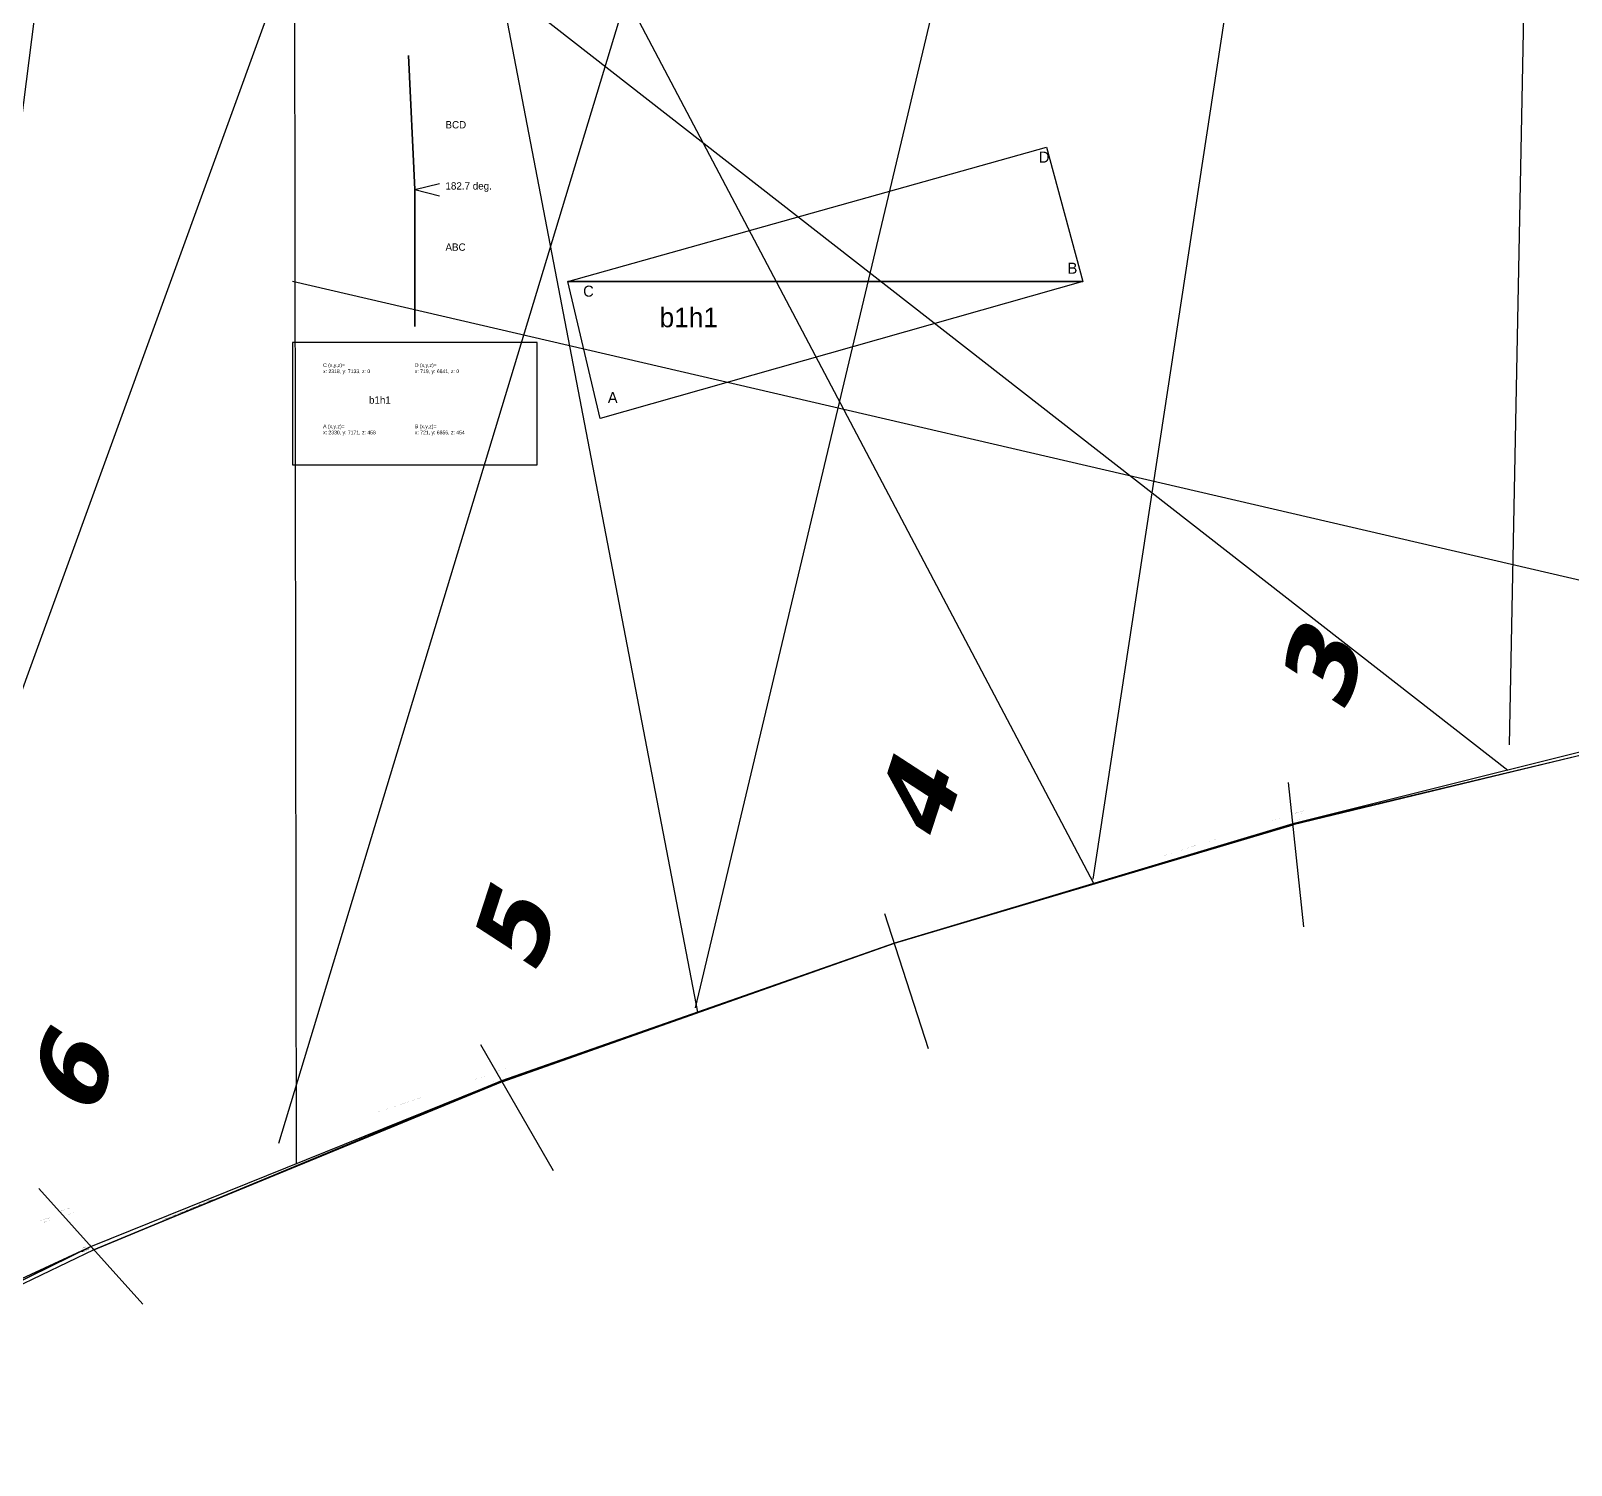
# Model space of a CAD drawing. Extents: x -14946 to 15402, y -21157 to 21439.
# Drawn here: x -4809 to 226, y 4408 to 9097 of the extents above; entities that cross this region are included whole.
import ezdxf

# ---------------------------------------------------------------- set-up
doc = ezdxf.new("R2010")
doc.units = 0
doc.header["$MEASUREMENT"] = 0
for name, color, linetype in [('00-segments', 1, 'CONTINUOUS'), ('08-connection.bottomRing', 7, 'CONTINUOUS'), ('08-connection.topRing', 7, 'CONTINUOUS'), ('08-text.Base', 7, 'CONTINUOUS'), ('08-text.bottomRing', 7, 'CONTINUOUS'), ('08-text.topRing', 7, 'CONTINUOUS'), ('41_RING_BOTTOM_PLINE', 1, 'CONTINUOUS'), ('50_RING_TOP_PLINES', 1, 'CONTINUOUS')]:
    doc.layers.add(name, color=color, linetype=linetype)

msp = doc.modelspace()

# ---------------------------------------------------------------- linework, layer by layer
at = {"layer": '00-segments', "linetype": 'Continuous'}
for p, q in [((-648.2868686019624, 6168.037538765787), (-697.9086347028415, 6640.157106311736)), ((-1874.646637772873, 5769.56909509451), (-2018.137554351164, 6211.188726781706)), ((-3101.006406943777, 5371.100651423234), (-3338.366473999484, 5782.220347251675)), ((-4443.42430077855, 4934.922637140815), (-4783.536945379381, 5312.655996686153))]:
    msp.add_line(p, q, dxfattribs=at)
at = {"layer": '08-connection.bottomRing', "linetype": 'Continuous'}
for p, q in [((-5352.276169364244, 4772.560274600546, 240.1040956542794), (-3953.91161568292, 15778.37001366914)), ((-3940.882421173341, 5392.527918766094, 225.0474756507571), (-3953.91161568292, 14278.37001366914)), ((-2628.666350768633, 5889.679812528272, 224.9938956204285), (-3953.91161568292, 12778.37001366914)), ((-1335.229479767082, 6309.926157196385, 225.0015129735319), (-3953.91161568292, 11278.37001366914)), ((18.60112078727252, 6679.019797791007, 227.084122693374), (-3953.91161568292, 9778.370013669142)), ((1524.547073401213, 7006.164185947349, 229.2352627986995), (-3953.91161568292, 8278.370013669142))]:
    msp.add_line(p, q, dxfattribs=at)
at = {"layer": '08-connection.topRing', "linetype": 'Continuous'}
for p, q in [((-5563.297149017779, 4945.01245872568, 4879.000278810807), (179.1578674930934, 20748.63000742503)), ((-3998.019677760299, 5461.14218394328, 4964.59275118691), (179.1578674930934, 19248.63000742503)), ((-2636.788941012166, 5903.748589778705, 5009.08027472297), (179.1578674930934, 17748.63000742503)), ((-1336.778976831233, 6324.668428722466, 5017.577819444894), (179.1578674930934, 16248.63000742503)), ((23.76011350119757, 6763.41062632, 4993.228662093732), (179.1578674930934, 14748.63000742503))]:
    msp.add_line(p, q, dxfattribs=at)
at = {"layer": '08-text.bottomRing', "linetype": 'Continuous'}
for q in [(-3473.91161568292, 8598.370013669142), (-3473.91161568292, 8558.370013669142)]:
    msp.add_line((-3553.91161568292, 8578.370013669142), q, dxfattribs=at)
msp.add_lwpolyline([(-3953.91161568292, 7678.370013669142), (-3153.91161568292, 7678.370013669142), (-3153.91161568292, 8078.370013669142), (-3953.91161568292, 8078.370013669142)], close=True, dxfattribs=at)
at = {"layer": '41_RING_BOTTOM_PLINE', "color": 3, "extrusion": (0.9989080709015025, 0.04671900991929209, 1.804112415015879e-15), "elevation": -3149.258042416301}
msp.add_lwpolyline([(8735.038273858916, -1683.291880838299), (8735.038273858916, 4.772120830638928e-12), (9173.699136528772, -1564.680039118808), (8735.038273858916, -1683.291880838299)], dxfattribs=at)
at = {"layer": '41_RING_BOTTOM_PLINE', "color": 3}
msp.add_lwpolyline([(-1370.619734844618, 8278.370013669142), (-3053.911615682922, 8278.370013669142), (-1489.231576564109, 8717.030876339), (-1370.619734844618, 8278.370013669142)], dxfattribs=at)
at = {"layer": '41_RING_BOTTOM_PLINE', "extrusion": (-1, -1.328987917978419e-15, -1.77635683940025e-15), "elevation": 3553.911615682909}
msp.add_lwpolyline([(-8130.417355269856, -105.6067073912082), (-8578.370013669148, 6.313015205142336e-12), (-8578.370013669148, -1683.291880838299), (-8130.417355269856, -105.6067073912082)], dxfattribs=at)
at = {"layer": '41_RING_BOTTOM_PLINE', "extrusion": (1.498801083243961e-15, -1.387778780781445e-15, -1)}
msp.add_lwpolyline([(2948.304908291709, 7830.417355269851), (3053.911615682923, 8278.37001366914), (1370.619734844617, 8278.370013669142), (2948.304908291709, 7830.417355269851)], dxfattribs=at)
at = {"layer": '41_RING_BOTTOM_PLINE', "extrusion": (-0.2420407475482236, 0.9697738464875846, -0.03090247878361966), "elevation": 6460.319073915498}
msp.add_lwpolyline([(-911.9242801211304, 649.9533139371557), (-2354.256632477566, 199.7352658104479), (-2359.371211784061, 654.1205236180393), (-911.9242801211304, 649.9533139371557)], dxfattribs=at)
at = {"layer": '41_RING_BOTTOM_PLINE', "color": 3, "extrusion": (-0.2350121714340062, 0.9719645770687657, -0.007358002542051365), "elevation": 6480.35993172509}
msp.add_lwpolyline([(-863.8494239879145, 47.68379567368613), (-864.2908056518311, 497.6990037425945), (-2306.686458037038, 47.68379567366322), (-863.8494239879145, 47.68379567368613)], dxfattribs=at)
at = {"layer": '41_RING_BOTTOM_PLINE', "extrusion": (-0.2873288048768002, 0.9578042360637208, -0.00729405692753765), "elevation": 6424.041576880426}
msp.add_lwpolyline([(146.0218773661056, 496.8722128920356), (-1213.700337476675, 46.85857149777005), (-1214.320474574158, 496.873568737925), (146.0218773661056, 496.8722128920356)], dxfattribs=at)
at = {"layer": '41_RING_BOTTOM_PLINE', "color": 3, "extrusion": (-0.2850234150880543, 0.9585205542144254, -1.17128574775152e-07), "elevation": 6427.123622271404}
msp.add_lwpolyline([(161.537393484452, 450.0024229370542), (-1198.188783306894, 0.0007527998524429186), (161.5373921597097, 0.0007527998512893176), (161.537393484452, 450.0024229370542)], dxfattribs=at)
at = {"layer": '41_RING_BOTTOM_PLINE', "extrusion": (-0.3305073736386624, 0.9437763871255526, -0.007141923740335356), "elevation": 6424.12054486386}
msp.add_lwpolyline([(1213.871193836058, 45.88141558953426), (-145.8699519501406, 495.8948964026524), (1214.478454549427, 495.8810171522923), (1213.871193836058, 45.88141558953426)], dxfattribs=at)
at = {"layer": '41_RING_BOTTOM_PLINE', "color": 3, "extrusion": (-0.3327456577667757, 0.9430166102658755, -1.171287919019232e-07), "elevation": 6427.135561703304}
msp.add_lwpolyline([(1198.68328842609, 0.0004192087005202263), (-161.0616557069854, 450.002422939848), (-161.0616543861308, 0.0007528026452411521), (1198.68328842609, 0.0004192087005202263)], dxfattribs=at)
at = {"layer": '41_RING_BOTTOM_PLINE', "extrusion": (-0.3741803397732532, 0.9268360031566515, -0.03104990466614227), "elevation": 6460.234608589336}
msp.add_lwpolyline([(2354.407518362801, 200.6864325973203), (2359.500804560365, 650.9988421645969), (912.0800384843496, 650.891296655365), (2354.407518362801, 200.6864325973203)], dxfattribs=at)
at = {"layer": '41_RING_BOTTOM_PLINE', "color": 3, "extrusion": (-0.3812430553416468, 0.9244467675217676, -0.007204635474534806), "elevation": 6480.529399777452}
msp.add_lwpolyline([(2306.230614649651, 46.69106381435324), (863.8390397048956, 496.6905342167591), (863.4071049023291, 46.69073021175583), (2306.230614649651, 46.69106381435324)], dxfattribs=at)
at = {"layer": '41_RING_BOTTOM_PLINE', "extrusion": (-0.4204314363927616, 0.904094152991429, -0.07649293967046694), "elevation": 6536.620401175504}
msp.add_lwpolyline([(3663.42601243236, 983.0938453500787), (2022.440219637058, 952.8924525709217), (3642.954431197432, 501.474568800739), (3663.42601243236, 983.0938453500787)], dxfattribs=at)
at = {"layer": '41_RING_BOTTOM_PLINE', "color": 3, "extrusion": (-0.4327458987028698, 0.9009580905912906, -0.03170971702714333), "elevation": 6597.514986598486}
msp.add_lwpolyline([(3560.756250850308, 209.3105913172508), (1939.937092551429, 659.6323337947867), (1935.749488631763, 209.3105913172675), (3560.756250850308, 209.3105913172508)], dxfattribs=at)
at = {"layer": '50_RING_TOP_PLINES', "color": 3, "extrusion": (0.3100640127610096, -0.9506961914143162, 0.006087661361680937)}
msp.add_lwpolyline([(2870.346231490747, 5214.986973904296), (1373.270381839517, 4848.099748433712), (1373.795692729985, 5251.868730457976), (1374.349403633773, 5251.85743898082), (1387.212429867548, 5251.594315694824), (1400.093190167411, 5251.329281811874), (1412.989146850414, 5251.062411247907), (1425.897762233607, 5250.793777918856), (1438.816498634042, 5250.523455740658), (1451.74281836877, 5250.251518629248), (1464.674183754841, 5249.978040500558), (1477.608057109307, 5249.703095270526), (1490.541900749218, 5249.426756855084), (1503.473176991626, 5249.149099170168), (1516.399348153583, 5248.870196131713), (1529.317876552137, 5248.590121655654), (1542.226224504341, 5248.308949657924), (1555.121854327246, 5248.026754054458), (1568.002228337902, 5247.743608761194), (1580.864808853361, 5247.459587694063), (1596.785866555436, 5247.106298528989), (1612.706882299806, 5246.751123627396), (1634.758050051124, 5246.256143209402), (1656.801366869521, 5245.757883845597), (1678.83942554841, 5245.256386497299), (1700.874818881206, 5244.751692125824), (1722.910139661323, 5244.24384169248), (1744.947980682176, 5243.732876158587), (1766.990934737181, 5243.218836485456), (1789.041594619752, 5242.701763634413), (1815.326914746634, 5242.081796066172), (1841.614838199361, 5241.457966835568), (1867.904469254794, 5240.830402791444), (1894.194912189797, 5240.199230782639), (1920.485271281232, 5239.564577657991), (1946.774650805962, 5238.926570266344), (1973.06215504085, 5238.285335456541), (1999.346888262759, 5237.641000077422), (2025.995824456514, 5236.984605545746), (2052.649226827032, 5236.325038140136), (2079.305583269732, 5235.662421366504), (2105.963381680032, 5234.99687873076), (2132.621109953349, 5234.328533738811), (2159.277255985105, 5233.657509896571), (2185.930307670715, 5232.983930709948), (2212.578752905597, 5232.307919684848), (2259.688048984859, 5231.106856299308), (2306.747907710794, 5229.899652156303), (2353.807584322576, 5228.685371113364), (2400.91633405938, 5227.463077028014), (2428.625907169044, 5226.741114843458), (2456.160444315592, 5226.02160289941), (2483.647336748957, 5225.301290597841), (2538.541647923902, 5223.856837219689), (2593.435761589412, 5222.404899304099), (2648.456598641016, 5220.942621446173), (2704.108978178095, 5219.457029916156), (2759.401692580234, 5217.975129761243), (2814.694268225196, 5216.488063563325), (2870.346231490747, 5214.986973904295)], dxfattribs=at)
at = {"layer": '50_RING_TOP_PLINES', "extrusion": (-0.3051245547856771, 0.951934850001505, -0.02681505956463254)}
msp.add_lwpolyline([(-2837.746020513258, 5346.871047057733), (-2832.991990121336, 4944.374139924054), (-1340.597628343653, 4979.833340290223), (-2837.746020513258, 5346.871047057733)], dxfattribs=at)
at = {"layer": '50_RING_TOP_PLINES', "color": 3, "extrusion": (0.309407100118873, -0.9509296747899004, 6.274246784784836e-08)}
msp.add_lwpolyline([(1369.315342485829, 5212.833040395503), (2.637295282199375, 4821.387311227502), (2.637295292537601, 5226.084905447425), (2.880618985109777, 5226.08615628508), (7.122289649482127, 5226.107699367105), (11.36354763333748, 5226.128745738198), (15.6044062710132, 5226.14929631096), (19.84487889684397, 5226.169351997999), (24.08497884516714, 5226.188913711918), (28.3247194503183, 5226.207982365323), (32.56411404663299, 5226.226558870819), (36.80317596844816, 5226.244644141009), (41.04191855009935, 5226.2622390885), (45.28035512592214, 5226.279344625896), (49.51849903025413, 5226.295961665801), (53.7563635974293, 5226.31209112082), (57.99396216178548, 5226.327733903559), (62.23130805765868, 5226.342890926621), (66.46841461938425, 5226.357563102612), (70.70529518129865, 5226.371751344137), (74.94196307773723, 5226.3854565638), (79.17843164303758, 5226.398679674206), (83.41471421153437, 5226.411421587961), (87.6508241175643, 5226.423683217668), (91.8867746954636, 5226.435465475931), (96.12257927956807, 5226.446769275359), (100.3582512042135, 5226.457595528553), (104.5938038037364, 5226.467945148118), (108.8292504124724, 5226.47781904666), (113.0646043647587, 5226.487218136784), (117.2998789949306, 5226.496143331094), (121.5350876373243, 5226.504595542196), (125.770243626275, 5226.512575682694), (130.0053602961209, 5226.520084665191), (134.2404509811961, 5226.527123402294), (138.4755290158378, 5226.533692806607), (142.7106077343808, 5226.539793790736), (146.9457004711624, 5226.545427267284), (151.1808205605189, 5226.550594148857), (155.4159813367855, 5226.555295348061), (159.6511961342987, 5226.559531777497), (163.8864782873945, 5226.563304349773), (168.1218411304087, 5226.566613977492), (172.3572979976775, 5226.569461573258), (176.5928622235383, 5226.571848049683), (180.8285471423244, 5226.573774319362), (185.0643660883745, 5226.575241294905), (189.3003323960238, 5226.576249888915), (193.5364593996082, 5226.576801013998), (197.7727604334636, 5226.576895582759), (202.0092488319267, 5226.576534507801), (206.2459379293325, 5226.575718701731), (210.4828410600185, 5226.574449077152), (214.7199715583197, 5226.57272654667), (218.9573427585731, 5226.57055202289), (223.1949679951138, 5226.567926418415), (227.4328606022791, 5226.564850645852), (231.6710339144033, 5226.561325617805), (235.9095012658247, 5226.557352246878), (240.1482759908779, 5226.552931445675), (244.3873714238987, 5226.548064126804), (248.6268008992249, 5226.542751202867), (252.8665777511906, 5226.53699358647), (257.1067153141332, 5226.530792190218), (261.3472269223878, 5226.524147926714), (265.5881259102916, 5226.517061708566), (269.8294256121801, 5226.509534448376), (274.0711393623894, 5226.50156705875), (278.313144225104, 5226.493160752326), (282.555347264635, 5226.484316768583), (286.7977420210486, 5226.475036185455), (291.0403220344103, 5226.465320080867), (295.2830808447868, 5226.455169532751), (299.5260119922427, 5226.444585619039), (303.7691090168451, 5226.433569417656), (308.0123654586587, 5226.422122006532), (312.2557748577508, 5226.410244463596), (316.4993307541865, 5226.39793786678), (320.7430266880326, 5226.38520329401), (324.9868561993535, 5226.372041823216), (329.2308128282168, 5226.358454532331), (333.4748901146866, 5226.34444249928), (337.7190815988313, 5226.330006801993), (341.9633808207145, 5226.315148518402), (346.2077813204037, 5226.299868726433), (350.4522766379641, 5226.284168504018), (354.6968603134612, 5226.268048929083), (358.9415258869619, 5226.251511079558), (363.1862668985318, 5226.234556033379), (367.4310768882362, 5226.217184868466), (371.6759493961426, 5226.199398662752), (375.9208779623154, 5226.181198494168), (380.1658561268216, 5226.162585440641), (384.410877429726, 5226.143560580103), (388.6559354110948, 5226.124124990479), (392.9010236109948, 5226.104279749702), (397.1461355694912, 5226.0840259357), (401.3912648266507, 5226.063364626402), (405.6364049225378, 5226.04229689974), (409.8815493972199, 5226.020823833639), (414.1266917907622, 5225.998946506031), (418.3718256432312, 5225.976665994845), (422.6169444946925, 5225.953983378009), (426.8620418852111, 5225.930899733454), (431.1071113548539, 5225.907416139108), (435.3521464436867, 5225.883533672902), (439.5971406917761, 5225.859253412765), (443.842087639187, 5225.834576436624), (448.0869808259856, 5225.809503822411), (452.3318137922374, 5225.784036648053), (456.57658007801, 5225.758175991482), (460.8212732233681, 5225.731922930625), (465.0658867683776, 5225.705278543413), (469.3104142531047, 5225.678243907772), (473.5548492176144, 5225.650820101637), (477.7991852019745, 5225.623008202931), (482.0434157462498, 5225.594809289588), (486.2875343905059, 5225.566224439536), (490.5315346748089, 5225.537254730704), (494.7754101392259, 5225.507901241022), (499.0191543238213, 5225.478165048417), (503.2627607686622, 5225.448047230821), (507.5062230138137, 5225.417548866163), (511.7495345993425, 5225.38667103237), (515.9926890653132, 5225.355414807373), (520.2356799517934, 5225.323781269103), (524.478500798848, 5225.291771495487), (528.7211451465434, 5225.259386564455), (532.963606534945, 5225.226627553936), (537.2058785041188, 5225.193495541859), (541.4479545941317, 5225.159991606154), (545.6898283450489, 5225.12611682475), (549.9544858964261, 5225.091685655916), (554.2191860980149, 5225.056879786614), (562.7487084767122, 5224.986148431814), (571.2783835309058, 5224.913931730776), (579.8081993103597, 5224.840238653917), (588.3381438648398, 5224.765078171665), (596.8682052441102, 5224.688459254433), (605.3983714979349, 5224.610390872646), (613.9286306760803, 5224.530881996726), (622.4589708283099, 5224.449941597094), (630.9893800043894, 5224.36757864417), (639.5198462540827, 5224.283802108376), (648.0503576271556, 5224.198620960135), (656.5809021733714, 5224.112044169866), (665.111467942497, 5224.02408070799), (673.6420429842947, 5223.934739544929), (682.1726153485313, 5223.844029651103), (690.7031730849701, 5223.751959996938), (699.2337042433774, 5223.658539552852), (707.7641968735168, 5223.563777289265), (716.2946390251534, 5223.467682176601), (724.8250187480514, 5223.370263185278), (733.3553240919764, 5223.27152928572), (741.8855431066934, 5223.171489448348), (750.4156638419663, 5223.070152643581), (758.9456743475598, 5222.967527841844), (767.4755626732406, 5222.863624013556), (776.0053168687705, 5222.758450129138), (784.5349249839171, 5222.652015159011), (793.064375068443, 5222.544328073599), (801.5936551721143, 5222.435397843319), (810.122753344695, 5222.325233438595), (818.6516576359502, 5222.213843829849), (827.2217403755649, 5222.10068868466), (835.7938790887063, 5221.986285022308), (844.3679356042542, 5221.870643926123), (852.9437717510893, 5221.753776479435), (861.5212493580914, 5221.635693765582), (870.1002302541419, 5221.516406867891), (878.6805762681204, 5221.395926869699), (887.2621492289074, 5221.274264854336), (895.8448109653823, 5221.151431905138), (904.4284233064261, 5221.027439105433), (913.0128480809192, 5220.902297538555), (921.5979471177418, 5220.776018287839), (930.1835822457729, 5220.648612436617), (938.7696152938947, 5220.520091068219), (947.3559080909856, 5220.390465265979), (955.9423224659276, 5220.259746113233), (964.5287202475995, 5220.127944693309), (973.1149632648825, 5219.99507208954), (981.7009133466564, 5219.861139385263), (990.286432321802, 5219.726157663807), (998.8713820191987, 5219.590138008505), (1007.455624267728, 5219.453091502689), (1016.039020896268, 5219.315029229693), (1024.621433733702, 5219.175962272849), (1033.202724608908, 5219.035901715489), (1041.782755350766, 5218.894858640948), (1050.361387788158, 5218.752844132557), (1058.938483749963, 5218.609869273648), (1067.513905065061, 5218.465945147554), (1076.087513562334, 5218.321082837609), (1084.659171070661, 5218.175293427144), (1093.228739418922, 5218.028587999493), (1101.885069707879, 5217.879438874813), (1110.535891914743, 5217.729428053938), (1119.181572177125, 5217.578556469466), (1127.822476632633, 5217.426825053998), (1136.458971418874, 5217.274234740139), (1145.091422673457, 5217.120786460485), (1153.720196533991, 5216.966481147634), (1162.345659138084, 5216.811319734195), (1170.968176623345, 5216.655303152761), (1179.588115127381, 5216.498432335936), (1188.205840787801, 5216.340708216321), (1196.821719742215, 5216.182131726516), (1205.436118128229, 5216.022703799119), (1214.049402083452, 5215.862425366738), (1222.661937745493, 5215.701297361965), (1231.27409125196, 5215.539320717406), (1239.886228740462, 5215.376496365659), (1248.498716348607, 5215.212825239328), (1257.111920214002, 5215.04830827101), (1265.726206474258, 5214.882946393308), (1274.341941266982, 5214.716740538822), (1282.959490729781, 5214.549691640151), (1291.579221000267, 5214.381800629898), (1300.201498216044, 5214.213068440663), (1308.826688514724, 5214.043496005047), (1317.455158033913, 5213.87308425565), (1326.087272911221, 5213.70183412507), (1334.723399284256, 5213.529746545914), (1352.009151067939, 5213.183062772264), (1369.31534248583, 5212.833040395503)], dxfattribs=at)
at = {"layer": '50_RING_TOP_PLINES', "extrusion": (0.3077419717330316, -0.9514503564303609, 0.00609081951837149)}
msp.add_lwpolyline([(1357.577939944191, 4848.140254212607), (1358.097248076035, 5251.909244001009), (-8.578719359996285, 4860.456253688016), (1357.577939944191, 4848.140254212607)], dxfattribs=at)
at = {"layer": '50_RING_TOP_PLINES', "color": 3, "extrusion": (-0.3082477552228222, 0.951285952787803, -0.00619333744380854)}
msp.add_lwpolyline([(5.159428331910477, 5265.80217597485), (1371.377197999644, 4831.048936028753), (1371.913042125178, 5236.490753346591), (1369.00050486457, 5236.586879947752), (1351.728879845877, 5237.155568092774), (1334.462038501635, 5237.72169412427), (1317.199282586649, 5238.285156390008), (1299.939913855723, 5238.845853237753), (1282.683234063661, 5239.403683015271), (1265.428544965265, 5239.958544070335), (1256.80172872457, 5240.234829560622), (1248.175148315343, 5240.510334750705), (1239.548716456934, 5240.785046934058), (1230.922345868697, 5241.058953404153), (1222.295949269977, 5241.332041454458), (1213.669439380129, 5241.604298378442), (1205.042728918501, 5241.875711469582), (1196.415730604445, 5242.146268021343), (1187.788357157311, 5242.415955327196), (1179.160521296449, 5242.684760680617), (1170.53213574121, 5242.952671375073), (1161.903113210943, 5243.219674704036), (1153.273366425001, 5243.485757960978), (1144.642808102733, 5243.750908439367), (1136.01135096349, 5244.015113432674), (1127.378907726621, 5244.278360234372), (1118.74539111148, 5244.540636137932), (1110.110713837414, 5244.801928436823), (1101.474788623775, 5245.062224424517), (1092.837528189913, 5245.321511394485), (1080.872511891345, 5245.678934178673), (1074.891308814896, 5245.856828523184), (1068.910893308151, 5246.034174707788), (1062.931203511973, 5246.21097013635), (1056.952177567221, 5246.387212212732), (1050.973753614758, 5246.562898340798), (1044.995869795444, 5246.738025924406), (1039.018464250139, 5246.912592367424), (1033.041475119708, 5247.086595073711), (1027.064840545009, 5247.260031447132), (1021.088498666903, 5247.432898891549), (1015.112387626253, 5247.605194810824), (1009.136445563919, 5247.776916608818), (1003.160610620763, 5247.948061689394), (997.1848209376451, 5248.118627456419), (991.2090146554276, 5248.288611313752), (985.233129914971, 5248.458010665253), (979.2571048571356, 5248.626822914791), (973.2808776227835, 5248.795045466228), (967.3043863527762, 5248.962675723417), (961.327569187974, 5249.129711090231), (955.3503642692388, 5249.296148970529), (949.3727097374317, 5249.461986768174), (943.3945437334128, 5249.627221887028), (937.415804398044, 5249.791851730954), (931.4364298721866, 5249.955873703815), (925.4563582967019, 5250.119285209473), (919.4755278124501, 5250.282083651789), (913.493876560294, 5250.444266434628), (907.5113426810929, 5250.605830961852), (901.5278643157083, 5250.766774637323), (896.2632475396504, 5250.907844611854), (890.9988875661422, 5251.048401515264), (885.7347457575224, 5251.188443777747), (880.4707834761302, 5251.327969829496), (875.2069620843054, 5251.466978100709), (869.9432429443841, 5251.605467021578), (864.6795874187083, 5251.7434350223), (859.4159568696148, 5251.880880533066), (854.1523126594423, 5252.017801984076), (848.88861615053, 5252.15419780552), (843.6248287052163, 5252.290066427594), (838.3609116858427, 5252.425406280491), (833.0968264547446, 5252.560215794409), (827.8325343742617, 5252.69449339954), (822.5679968067327, 5252.828237526081), (817.3031751144977, 5252.961446604227), (808.7817109062114, 5253.175898710911), (800.26170016526, 5253.388877047477), (791.7430436352797, 5253.600374908739), (783.2256420599081, 5253.810385589515), (774.7093961827834, 5254.018902384626), (766.1942067475434, 5254.225918588891), (761.9369771780173, 5254.328861874085), (757.6799744978259, 5254.431427497129), (753.4231862999243, 5254.533614619867), (749.1666001772678, 5254.635422404156), (744.9102037228101, 5254.736850011848), (740.6539845295069, 5254.837896604795), (736.397930190313, 5254.938561344848), (732.1420282981817, 5255.038843393862), (727.8862664460689, 5255.138741913685), (723.6306322269295, 5255.238256066174), (719.3751132337165, 5255.33738501318), (715.1196970593876, 5255.436127916553), (710.8643712968944, 5255.534483938151), (706.6091235391946, 5255.63245223982), (702.3539413792403, 5255.730031983416), (698.098812409987, 5255.827222330789), (693.8437242243895, 5255.924022443795), (689.5886644154025, 5256.02043148428), (685.3336205759808, 5256.116448614107), (681.0785802990795, 5256.212072995117), (676.8235311776534, 5256.30730378917), (672.5684608046563, 5256.402140158112), (668.3133567730436, 5256.496581263802), (664.058206675769, 5256.590626268087), (659.8029981057882, 5256.684274332822), (655.5477186560558, 5256.77752461986), (651.2923559195269, 5256.870376291051), (647.0368974891549, 5256.962828508251), (642.7813309578955, 5257.054880433309), (638.5256439187037, 5257.146531228079), (634.2698239645329, 5257.237780054409), (630.0138586883393, 5257.328626074156), (625.7577356830764, 5257.419068449173), (621.5014425417005, 5257.509106341313), (617.2449668571653, 5257.598738912426), (612.9882962224242, 5257.687965324359), (608.7314182304335, 5257.776784738975), (604.4743204741483, 5257.865196318119), (600.2169905465216, 5257.953199223644), (595.9594160405095, 5258.040792617408), (591.7015845490673, 5258.127975661257), (587.4434836651478, 5258.214747517047), (583.1851009817071, 5258.301107346627), (578.9264240916991, 5258.387054311849), (574.6674405880792, 5258.472587574573), (570.4081380638015, 5258.557706296645), (566.1485041118206, 5258.642409639916), (561.8885263250927, 5258.726696766242), (557.62819229657, 5258.810566837474), (553.3674896192103, 5258.894019015465), (549.1064058859652, 5258.977052462066), (544.8449286897912, 5259.059666339132), (540.6147393299877, 5259.141250083459), (536.384801929263, 5259.222405998979), (532.1551081274158, 5259.303133420865), (527.9256495642408, 5259.383431684285), (523.6964178795345, 5259.463300124413), (519.4674047130961, 5259.542738076419), (515.2386017047211, 5259.621744875476), (511.0100004942062, 5259.700319856755), (506.7815927213476, 5259.778462355429), (502.5533700259432, 5259.856171706667), (498.3253240477893, 5259.933447245645), (494.0974464266822, 5260.010288307532), (489.8697288024182, 5260.086694227499), (485.6421628147968, 5260.162664340719), (481.4147401036118, 5260.238197982363), (477.1874523086603, 5260.313294487606), (472.9602910697413, 5260.387953191615), (468.7332480266482, 5260.462173429564), (464.5063148191816, 5260.535954536625), (460.2794830871351, 5260.609295847967), (456.0527444703071, 5260.682196698766), (451.8260906084936, 5260.754656424191), (447.5995131414923, 5260.826674359417), (443.3730037090979, 5260.898249839612), (439.1465539511103, 5260.969382199947), (434.920155507323, 5261.040070775598), (430.6938000175355, 5261.110314901735), (426.4674791215421, 5261.180113913528), (422.2411844591418, 5261.24946714615), (418.0149076701302, 5261.318373934772), (413.7886403943041, 5261.38683361457), (409.5623742714611, 5261.454845520709), (405.3361009413964, 5261.522408988366), (401.1098120439083, 5261.589523352708), (396.8834992187935, 5261.656187948912), (392.6571541058458, 5261.722402112147), (388.4307683448662, 5261.788165177585), (384.2043335756493, 5261.853476480396), (379.9778414379928, 5261.918335355756), (375.7512835716916, 5261.982741138833), (371.5246516165448, 5262.0466931648), (367.2979372123473, 5262.110190768828), (363.0711319988964, 5262.173233286093), (358.8442276159894, 5262.23582005176), (354.6172157034223, 5262.297950401004), (350.3900879009934, 5262.359623668997), (346.1628358484975, 5262.420839190911), (341.935451185733, 5262.481596301916), (337.7079255524948, 5262.541894337184), (333.4802505885823, 5262.60173263189), (329.2524179337897, 5262.661110521203), (325.0244192279149, 5262.720027340295), (320.796246110755, 5262.77848242434), (316.567890222105, 5262.836475108506), (312.3393432017647, 5262.894004727966), (308.1105966895277, 5262.951070617892), (303.8816423251928, 5263.007672113457), (299.6524717485552, 5263.063808549833), (295.4230765994141, 5263.119479262188), (291.1934485175652, 5263.174683585695), (286.9635791428029, 5263.229420855528), (282.7334601149282, 5263.283690406857), (278.5030830737339, 5263.337491574855), (274.2724396590186, 5263.390823694696), (270.0692240028959, 5263.443341571811), (265.8658368596427, 5263.495394353108), (261.6622893244073, 5263.546981722511), (257.458592492339, 5263.59810336395), (253.2547574585822, 5263.648758961358), (249.0507953182873, 5263.698948198661), (244.8467171666016, 5263.748670759795), (240.6425340986716, 5263.797926328681), (236.4382572096479, 5263.846714589257), (232.2338975946745, 5263.895035225446), (228.0294663489017, 5263.942887921182), (223.8249745674766, 5263.990272360396), (219.6204333455473, 5264.037188227016), (215.4158537782598, 5264.083635204971), (211.2112469607657, 5264.129612978192), (207.0066239882087, 5264.175121230608), (202.8019959557391, 5264.22015964615), (198.5973739585036, 5264.264727908748), (194.3927690916501, 5264.308825702328), (190.1881924503252, 5264.352452710825), (185.9836551296789, 5264.395608618167), (181.7791682248578, 5264.438293108282), (177.5747428310103, 5264.480505865103), (173.3703900432824, 5264.522246572557), (169.1661209568238, 5264.563514914579), (164.9619466667821, 5264.604310575092), (160.757878268304, 5264.64463323803), (156.5539268565381, 5264.684482587322), (152.3501035266315, 5264.723858306896), (148.1464193737329, 5264.762760080684), (143.942885492989, 5264.801187592617), (139.739512979548, 5264.839140526622), (136.1471780620629, 5264.871201149301), (132.5547691014531, 5264.90291646947), (128.9622962683136, 5264.93428619324), (125.3697697332407, 5264.965310026718), (121.7771996668284, 5264.995987676016), (118.1845962396742, 5265.026318847245), (114.5919696223702, 5265.056303246512), (110.9993299855159, 5265.085940579927), (107.4066874997029, 5265.1152305536), (103.8140523355303, 5265.144172873638), (100.2214346635913, 5265.172767246155), (96.62884465448155, 5265.201013377257), (93.0362924787969, 5265.228910973058), (89.44378830713276, 5265.256459739665), (85.85134231008374, 5265.283659383183), (82.25896465824553, 5265.310509609732), (77.44591485513001, 5265.345936122682), (72.63277859561663, 5265.380735946992), (67.81958325053074, 5265.414908253274), (63.00635619069726, 5265.448452212155), (58.19312478694201, 5265.481366994255), (53.37991641009057, 5265.513651770197), (48.56675843097014, 5265.545305710597), (43.75367822040357, 5265.576327986084), (39.1905431706673, 5265.605155801416), (34.62738007492635, 5265.633415270303), (30.06421349009906, 5265.661105622701), (25.50106797310355, 5265.688226088561), (20.42456223088493, 5265.717727357305), (15.34805243023243, 5265.746521800258), (10.33968733714505, 5265.774236147699), (5.159428331910477, 5265.80217597485)], dxfattribs=at)
at = {"layer": '50_RING_TOP_PLINES', "extrusion": (-0.3101278981914807, 0.9506948441867824, -6.274242980843355e-08)}
msp.add_lwpolyline([(-7.511148800802174, 4821.387311227014), (-7.511148830389401, 5226.084905447246), (1358.709274127792, 4791.340003589306), (-7.511148800801947, 4821.387311227014)], dxfattribs=at)
at = {"layer": '50_RING_TOP_PLINES', "color": 3, "extrusion": (0.3072606326890247, -0.951242512141737, 0.02699234509667082)}
msp.add_lwpolyline([(-1377.865683274031, 5368.378890729407), (-2869.534132392279, 4905.902304432867), (-2874.406204998765, 5309.42953782419), (-2868.56158181153, 5309.708979160299), (-2862.716931200875, 5309.987837458344), (-2856.872253313034, 5310.266117551011), (-2851.027548294252, 5310.543824270988), (-2845.182816290775, 5310.820962450966), (-2839.338057448841, 5311.097536923639), (-2833.493271914693, 5311.373552521697), (-2827.648459834573, 5311.649014077824), (-2821.802962284808, 5311.923956835894), (-2815.957439189767, 5312.198353237219), (-2810.111890650626, 5312.472207053815), (-2804.266316768567, 5312.745522057696), (-2798.426886905142, 5313.018014253475), (-2792.5874322955, 5313.289975624605), (-2786.763927765822, 5313.560667539457), (-2780.940399054227, 5313.830838714105), (-2775.089140147022, 5314.101777588956), (-2769.237858243471, 5314.372203116368), (-2757.535225701192, 5314.911525181392), (-2745.832501935115, 5315.448827014234), (-2734.129687452958, 5315.984130719957), (-2722.426782762446, 5316.517458403621), (-2710.723788371304, 5317.048832170289), (-2699.02070478725, 5317.578274125015), (-2687.31753251801, 5318.105806372861), (-2675.637823610582, 5318.630383389263), (-2663.958029834789, 5319.15306738294), (-2652.314079722807, 5319.672262801376), (-2640.633606919632, 5320.191198608552), (-2628.942330333995, 5320.708739944907), (-2617.250972961308, 5321.224436798847), (-2605.559535578559, 5321.738316457481), (-2593.868018962736, 5322.250406207933), (-2582.178375584494, 5322.760648287463), (-2570.4886584308, 5323.269155526584), (-2558.798868333518, 5323.775955347209), (-2547.109006124522, 5324.28107517124), (-2535.419072635674, 5324.784542420583), (-2523.729068698844, 5325.286384517147), (-2512.038995145899, 5325.786628882836), (-2500.348852808704, 5326.285302939556), (-2488.660421088079, 5326.782360848083), (-2476.971926530515, 5327.277906386636), (-2465.283369916824, 5327.771964425238), (-2453.594752027824, 5328.264559833914), (-2441.90607364432, 5328.755717482687), (-2430.217335547135, 5329.245462241582), (-2418.528538517081, 5329.733818980622), (-2406.839683334968, 5330.220812569832), (-2395.147497761199, 5330.706596671623), (-2383.455257681988, 5331.191039676363), (-2371.7629631045, 5331.674147233956), (-2360.070614035901, 5332.155924994314), (-2348.37821048335, 5332.636378607342), (-2336.685752454011, 5333.115513722949), (-2324.993239955048, 5333.593335991042), (-2313.300672993623, 5334.06985106153), (-2301.610575542618, 5334.544955531215), (-2289.920424717532, 5335.018744895132), (-2278.228120412506, 5335.491297373288), (-2266.535762260951, 5335.962515658958), (-2254.845978051132, 5336.432281866631), (-2243.156139776232, 5336.900690840453), (-2231.466246772678, 5337.367732005309), (-2219.776298376893, 5337.833394786093), (-2208.072872924613, 5338.298201692378), (-2196.372742002633, 5338.761480385281), (-2184.698192504996, 5339.222353518534), (-2173.023588424459, 5339.681841902697), (-2161.343746322761, 5340.140154354939), (-2149.663851055222, 5340.59709978856), (-2137.983903050235, 5341.052695171065), (-2126.303902736192, 5341.506957469962), (-2114.885998152997, 5341.949775024368), (-2103.414580493584, 5342.393469366103), (-2091.893214702149, 5342.837912477494), (-2080.325465722882, 5343.282976340874), (-2068.714898499977, 5343.728532938567), (-2057.065077977628, 5344.174454252906), (-2045.379569100025, 5344.620612266224), (-2033.661936811363, 5345.066878960843), (-2021.915746055835, 5345.513126319097), (-2010.144561777633, 5345.959226323316), (-1998.351948920952, 5346.405050955824), (-1986.541472429981, 5346.850472198956), (-1974.716697248916, 5347.295362035037), (-1962.88118832195, 5347.739592446398), (-1951.038510593275, 5348.183035415372), (-1939.192229007083, 5348.625562924283), (-1927.345908507568, 5349.067046955466), (-1915.503114038924, 5349.507359491243), (-1891.842362971015, 5350.383958005912), (-1868.238495356901, 5351.254334326925), (-1844.720030750123, 5352.117464312918), (-1833.00173693497, 5352.545991886106), (-1821.315488704228, 5352.972323822525), (-1809.664851002093, 5353.396332104508), (-1798.053388772756, 5353.817888714382), (-1786.484666960412, 5354.236865634477), (-1774.962250509253, 5354.653134847121), (-1763.489704363471, 5355.066568334647), (-1752.070593467261, 5355.477038079382), (-1740.376110978539, 5355.896339384906), (-1728.681592176355, 5356.314580816704), (-1716.987037027144, 5356.731765361192), (-1705.292445497347, 5357.147896004778), (-1693.597817553398, 5357.562975733883), (-1681.903153161738, 5357.977007534915), (-1670.208452288804, 5358.389994394289), (-1658.513714901034, 5358.801939298419), (-1646.818940964865, 5359.212845233717), (-1635.124130446736, 5359.622715186601), (-1623.429283313085, 5360.031552143478), (-1611.734399530349, 5360.439359090768), (-1600.039479064967, 5360.846139014878), (-1588.344521883376, 5361.251894902226), (-1564.95449723732, 5362.060346512282), (-1553.262328539321, 5362.462943340644), (-1541.570125277873, 5362.86451540811), (-1529.877887278929, 5363.26506159291), (-1518.185614368441, 5363.664580773264), (-1506.493306372363, 5364.063071827398), (-1494.800963116649, 5364.460533633536), (-1483.108584427251, 5364.856965069901), (-1471.416170130122, 5365.252365014719), (-1459.72727982255, 5365.646613024155), (-1448.038355007509, 5366.03982983608), (-1436.349395550237, 5366.432015505127), (-1424.66040131597, 5366.823170085939), (-1412.965356030426, 5367.213494353933), (-1401.270276371345, 5367.602787344378), (-1389.570205111844, 5367.991214125284), (-1389.387321846656, 5367.997267710886), (-1389.204437983426, 5368.003302274962), (-1389.021553551265, 5368.00931874384), (-1388.838668579283, 5368.015318043842), (-1388.47289713228, 5368.027268842548), (-1388.107123875291, 5368.039162081699), (-1387.741349041183, 5368.05100517192), (-1387.375572862825, 5368.062805523839), (-1386.64401740484, 5368.086307655243), (-1384.449342987315, 5368.156559034914), (-1383.717788376799, 5368.180088773236), (-1383.352012781076, 5368.191908104906), (-1382.986238635537, 5368.20377362575), (-1382.620466173051, 5368.215692746388), (-1382.437580645723, 5368.221674722449), (-1382.254695626485, 5368.22767287744), (-1382.071811144445, 5368.233688137691), (-1381.888927228711, 5368.239721429533), (-1381.706043908392, 5368.245773679289), (-1381.523161212597, 5368.251845813289), (-1381.340279170434, 5368.257938757861), (-1381.157397811013, 5368.264053439332), (-1380.974517163442, 5368.27019078403), (-1380.791637256827, 5368.276351718284), (-1380.608758120281, 5368.28253716842), (-1380.42587978291, 5368.28874806077), (-1380.243002273825, 5368.294985321654), (-1380.060125622132, 5368.301249877407), (-1379.877249856939, 5368.307542654357), (-1379.694375007359, 5368.313864578826), (-1379.511501102497, 5368.320216577147), (-1379.328628171464, 5368.326599575647), (-1379.237192080228, 5368.329802989441), (-1379.145756243366, 5368.333014500654), (-1379.054320664515, 5368.336234225073), (-1378.962885347315, 5368.339462278494), (-1378.871450295401, 5368.342698776702), (-1378.780015512416, 5368.345943835493), (-1378.688581001996, 5368.349197570658), (-1378.597146767779, 5368.352460097985), (-1378.505712813406, 5368.355731533267), (-1378.414279142514, 5368.359011992295), (-1378.322845758742, 5368.362301590858), (-1378.231412665729, 5368.36560044475), (-1378.139979867113, 5368.36890866976), (-1378.048547366531, 5368.372226381678), (-1377.957115167625, 5368.375553696297), (-1377.865683274032, 5368.378890729407)], dxfattribs=at)
at = {"layer": '50_RING_TOP_PLINES', "extrusion": (0.313494896387266, -0.9495696410755818, 0.006200539228831738)}
msp.add_lwpolyline([(-1336.399123110506, 5236.583311857344), (-1335.877149898412, 4831.141341741014), (-2828.117051569041, 4774.266346039828), (-1336.399123110506, 5236.583311857344)], dxfattribs=at)
at = {"layer": '50_RING_TOP_PLINES', "color": 3, "extrusion": (0.3076362605826936, -0.9488730385686768, 0.07070988510911189)}
msp.add_lwpolyline([(-2867.445515903709, 5579.593968897335), (-4650.889831142034, 5064.282985384962), (-4671.503765377262, 5464.997714985299), (-4662.930784549269, 5465.673582529453), (-4654.353366192101, 5466.348589703709), (-4645.77213122219, 5467.022692088379), (-4637.187700555964, 5467.695845263769), (-4628.600695109849, 5468.368004810189), (-4620.011735800272, 5469.039126307945), (-4611.421443543662, 5469.709165337348), (-4602.830439256448, 5470.378077478711), (-4594.239343855055, 5471.045818312336), (-4585.648778255912, 5471.712343418534), (-4577.059363375445, 5472.377608377615), (-4568.471720130082, 5473.041568769886), (-4559.886469436252, 5473.704180175657), (-4551.304232210382, 5474.365398175236), (-4542.725629368899, 5475.025178348935), (-4534.151281828232, 5475.683476277058), (-4525.572452523451, 5476.340964429574), (-4516.990949358623, 5476.997504421168), (-4508.407141943553, 5477.653068151729), (-4499.821399888046, 5478.307627521152), (-4491.234092801911, 5478.961154429328), (-4482.645590294953, 5479.613620776153), (-4474.056261976976, 5480.264998461515), (-4465.466477457789, 5480.91525938531), (-4456.876606347199, 5481.564375447426), (-4448.287018255008, 5482.212318547757), (-4439.698082791025, 5482.859060586195), (-4431.110169565053, 5483.504573462637), (-4422.523648186901, 5484.148829076969), (-4413.938888266378, 5484.791799329086), (-4405.356259413284, 5485.433456118882), (-4396.776131237429, 5486.073771346249), (-4389.606665400548, 5486.607925275343), (-4382.433567590821, 5487.141539089379), (-4375.257347869454, 5487.674570572), (-4368.078516297657, 5488.206977506853), (-4360.897582936631, 5488.738717677592), (-4353.715057847587, 5489.269748867858), (-4346.531451091732, 5489.8000288613), (-4339.347272730271, 5490.329515441571), (-4332.163032824411, 5490.858166392313), (-4324.979241435358, 5491.385939497174), (-4317.796408624323, 5491.912792539804), (-4310.615044452509, 5492.438683303853), (-4303.435658981124, 5492.963569572965), (-4296.258762271373, 5493.487409130788), (-4289.084864384463, 5494.010159760973), (-4281.914475381604, 5494.531779247162), (-4274.178467142534, 5495.093557764581), (-4266.443845649856, 5495.65420812662), (-4258.710513553835, 5496.213736084029), (-4250.978373504741, 5496.772147387561), (-4243.247328152846, 5497.329447787963), (-4235.517280148416, 5497.885643035991), (-4227.788132141722, 5498.440738882393), (-4220.059786783034, 5498.994741077919), (-4212.332146722616, 5499.547655373323), (-4204.605114610741, 5500.099487519351), (-4196.878593097678, 5500.650243266757), (-4189.152484833695, 5501.199928366289), (-4181.426692469058, 5501.7485485687), (-4173.701118654042, 5502.296109624742), (-4165.975666038912, 5502.842617285162), (-4158.25023727394, 5503.388077300712), (-4150.524735009392, 5503.932495422144), (-4142.799061895538, 5504.475877400207), (-4135.073120582647, 5505.018228985651), (-4127.346813720987, 5505.559555929232), (-4119.620043960829, 5506.099863981695), (-4111.892713952439, 5506.639158893791), (-4104.164726346093, 5507.177446416276), (-4096.435983792051, 5507.714732299894), (-4088.706388940589, 5508.251022295401), (-4080.975844441969, 5508.786322153545), (-4073.24425294647, 5509.320637625076), (-4065.51151710435, 5509.853974460743), (-4057.777539565884, 5510.386338411304), (-4050.042222981342, 5510.917735227504), (-4042.305470000992, 5511.448170660093), (-4034.567183275099, 5511.977650459825), (-4026.654970230327, 5512.517933825211), (-4018.744532368188, 5513.056987041635), (-4010.835605529736, 5513.594828758581), (-4002.927925556034, 5514.131477625539), (-3995.021228288138, 5514.666952291999), (-3987.115249567107, 5515.201271407449), (-3979.209725233997, 5515.734453621378), (-3971.304391129873, 5516.266517583274), (-3963.398983095787, 5516.797481942626), (-3955.493236972803, 5517.32736534892), (-3947.586888601975, 5517.85618645165), (-3939.679673824364, 5518.383963900302), (-3931.771328481027, 5518.91071634436), (-3923.861588413024, 5519.436462433323), (-3915.950189461414, 5519.961220816672), (-3908.036867467255, 5520.485010143895), (-3899.916143372625, 5521.021388486156), (-3891.796727362396, 5521.556524790137), (-3883.678527194375, 5522.090422942557), (-3875.561450626365, 5522.623086830142), (-3867.445405416167, 5523.154520339619), (-3859.330299321592, 5523.684727357709), (-3851.216040100445, 5524.213711771132), (-3843.102535510529, 5524.741477466619), (-3834.98969330965, 5525.268028330887), (-3826.877421255615, 5525.793368250663), (-3818.765627106225, 5526.317501112668), (-3810.654218619288, 5526.840430803629), (-3802.543103552608, 5527.362161210265), (-3794.432189663995, 5527.882696219302), (-3786.321384711247, 5528.402039717465), (-3778.210596452175, 5528.920195591473), (-3770.09973264458, 5529.437167728053), (-3761.988701046268, 5529.95296001393), (-3753.877409415047, 5530.467576335825), (-3745.765765508721, 5530.981020580462), (-3737.653677085092, 5531.493296634563), (-3729.541051901969, 5532.004408384854), (-3721.427797717157, 5532.514359718056), (-3713.31382228846, 5533.023154520895), (-3705.199033373683, 5533.530796680096), (-3697.083338730632, 5534.037290082377), (-3688.966646117113, 5534.542638614465), (-3680.848863290929, 5535.046846163082), (-3672.729898009885, 5535.549916614952), (-3664.609658031793, 5536.051853856802), (-3656.488051114448, 5536.552661775351), (-3648.364985015663, 5537.052344257325), (-3642.179256295631, 5537.432037364155), (-3635.993381914509, 5537.811033582884), (-3629.8073765899, 5538.189331832598), (-3623.621255039412, 5538.566931032387), (-3617.435031980654, 5538.943830101347), (-3611.24872213123, 5539.320027958566), (-3605.062340208744, 5539.695523523137), (-3598.875900930806, 5540.070315714148), (-3592.689419015023, 5540.444403450691), (-3586.502909178998, 5540.817785651858), (-3580.316386140341, 5541.190461236739), (-3574.129864616658, 5541.562429124423), (-3567.943359325554, 5541.933688234004), (-3561.756884984636, 5542.304237484574), (-3555.57045631151, 5542.674075795218), (-3549.384088023782, 5543.043202085034), (-3544.460485592193, 5543.336475804691), (-3539.535284694588, 5543.629396768937), (-3534.60853612224, 5543.921962755379), (-3529.680290666426, 5544.214171541625), (-3524.750599118417, 5544.506020905273), (-3519.81951226949, 5544.79750862393), (-3514.887080910921, 5545.088632475197), (-3509.953355833977, 5545.379390236683), (-3505.018387829939, 5545.669779685991), (-3500.082227690079, 5545.959798600723), (-3495.144926205672, 5546.249444758487), (-3490.206534167989, 5546.538715936882), (-3485.267102368308, 5546.827609913518), (-3480.326681597906, 5547.116124465996), (-3475.385322648051, 5547.40425737192), (-3470.443076310021, 5547.692006408897), (-3465.499993375087, 5547.979369354528), (-3460.556124634526, 5548.26634398642), (-3450.666232901619, 5548.839119419397), (-3440.773807441493, 5549.410314928665), (-3430.879254584344, 5549.979912735054), (-3420.982980660365, 5550.547895059406), (-3411.085391999748, 5551.114244122544), (-3401.186894932689, 5551.678942145312), (-3391.287895789382, 5552.241971348541), (-3381.388800900024, 5552.803313953061), (-3371.490016594807, 5553.362952179711), (-3361.591949203924, 5553.920868249324), (-3351.695005057572, 5554.477044382734), (-3341.799590485943, 5555.031462800774), (-3331.906111819233, 5555.58410572428), (-3322.014975387633, 5556.134955374086), (-3312.126587521343, 5556.683993971021), (-3302.241354550552, 5557.231203735923), (-3292.359682805457, 5557.776566889628), (-3282.481978616252, 5558.320065652969), (-3272.608648313129, 5558.861682246779), (-3262.740098226286, 5559.401398891892), (-3252.876734685913, 5559.939197809141), (-3243.018964022211, 5560.475061219365), (-3233.167192565365, 5561.008971343392), (-3225.697826368913, 5561.412684659262), (-3218.228389430364, 5561.815464711765), (-3210.758902016205, 5562.217307621067), (-3203.289384392927, 5562.618209507335), (-3198.03905685629, 5562.899437656407), (-3192.792529615181, 5563.179992629853), (-3187.549547581695, 5563.459886031947), (-3182.309855667923, 5563.739129466965), (-3177.073198785958, 5564.017734539182), (-3171.839321847892, 5564.295712852875), (-3166.607969765823, 5564.573076012312), (-3161.378887451838, 5564.849835621771), (-3156.151819818031, 5565.126003285531), (-3150.926511776497, 5565.401590607858), (-3145.702708239328, 5565.676609193029), (-3140.480154118614, 5565.951070645326), (-3135.258594326453, 5566.224986569013), (-3130.037773774935, 5566.498368568371), (-3124.81743737615, 5566.771228247673), (-3119.597330042197, 5567.043577211195), (-3114.377196685165, 5567.315427063207), (-3109.156782217146, 5567.586789407989), (-3103.935831550236, 5567.857675849809), (-3098.714089596526, 5568.12809799295), (-3093.491301268109, 5568.39806744168), (-3088.267211477078, 5568.667595800276), (-3083.041565135525, 5568.936694673012), (-3077.814107155545, 5569.205375664162), (-3072.584582449229, 5569.473650378002), (-3067.352735928671, 5569.741530418806), (-3062.118312505962, 5570.009027390847), (-3056.881057093196, 5570.276152898402), (-3051.640714602468, 5570.542918545745), (-3046.397029945869, 5570.809335937149), (-3041.14974803549, 5571.075416676889), (-3035.898613783424, 5571.341172369241), (-3030.649704872567, 5571.606294969726), (-3025.404160080568, 5571.870727703983), (-3020.161753491072, 5572.134483042805), (-3014.922259187721, 5572.397573456989), (-3009.685451254161, 5572.660011417324), (-3004.451103774036, 5572.921809394605), (-2999.218990830989, 5573.182979859623), (-2993.988886508665, 5573.443535283174), (-2988.760564890709, 5573.703488136049), (-2983.533800060763, 5573.962850889041), (-2978.308366102473, 5574.221636012945), (-2973.084037099486, 5574.479855978549), (-2967.860587135439, 5574.737523256652), (-2962.637790293981, 5574.994650318046), (-2957.415420658757, 5575.251249633522), (-2952.193252313409, 5575.507333673875), (-2946.97105934158, 5575.762914909894), (-2941.748615826918, 5576.018005812379), (-2936.525695853064, 5576.272618852116), (-2931.302073503662, 5576.526766499901), (-2926.077522862358, 5576.780461226529), (-2920.851818012794, 5577.03371550279), (-2915.624733038618, 5577.286541799477), (-2910.396042023472, 5577.538952587386), (-2905.165519050998, 5577.790960337309), (-2899.932938204843, 5578.042577520037), (-2894.698073568653, 5578.293816606366), (-2889.460699226066, 5578.544690067086), (-2884.220589260731, 5578.795210372993), (-2878.97751775629, 5579.045389994877), (-2873.73125879639, 5579.295241403535), (-2867.445515903708, 5579.593968897335)], dxfattribs=at)
at = {"layer": '50_RING_TOP_PLINES', "extrusion": (-0.3202513630847297, 0.9469433310838303, -0.0271549656275218)}
msp.add_lwpolyline([(2786.174301538078, 5311.512641750998), (2781.451679772586, 4907.975000433932), (4569.971753336034, 4797.291636387463), (2786.174301538078, 5311.512641750998)], dxfattribs=at)

# ---------------------------------------------------------------- texts
at = {"layer": '08-text.Base', "linetype": 'Continuous', "char_height": 240, "width": 1107.5118, "attachment_point": 1, "rotation": 72}
for s, insert in [('{\\fVerdana|b1|i1|c0|p34;3}', (-744.1302228280742, 6932.755771047266)), ('{\\fVerdana|b1|i1|c0|p34;4}', (-2064.359142476396, 6503.787391517235)), ('{\\fVerdana|b1|i1|c0|p34;5}', (-3384.588062124717, 6074.819011987204)), ('{\\fVerdana|b1|i1|c0|p34;6}', (-4829.758533504613, 5605.254661421683))]:
    msp.add_mtext(s, dxfattribs=dict(at, insert=insert))
at = {"layer": '08-text.bottomRing', "linetype": 'Continuous'}
for s, height, p in [('BCD', 24, (-3453.91161568292, 8778.370013669142)), ('D', 36, (-1514.231576564109, 8666.551889778679, -20.4938011942786)), ('182.7 deg.', 24, (-3453.91161568292, 8578.370013669142)), ('ABC', 24, (-3453.91161568292, 8378.370013669142)), ('B', 36, (-1420.619734844619, 8303.370013669142)), ('C', 36, (-3003.911615682921, 8228.370013669142)), ('b1h1', 64, (-2753.911615682921, 8128.370013669142)), ('C (x,y,z)=', 12, (-3853.91161568292, 7998.370013669142)), ('D (x,y,z)=', 12, (-3553.91161568292, 7998.370013669142)), ('x: 2318, y: 7133, z: 0', 12, (-3853.91161568292, 7978.370013669142)), ('x: 719, y: 6841, z: 0', 12, (-3553.91161568292, 7978.370013669142)), ('A', 36, (-2923.304908291706, 7880.417355269852)), ('b1h1', 24, (-3703.91161568292, 7878.370013669142)), ('A (x,y,z)=', 12, (-3853.91161568292, 7798.370013669142)), ('B (x,y,z)=', 12, (-3553.91161568292, 7798.370013669142)), ('x: 2330, y: 7171, z: 458', 12, (-3853.91161568292, 7778.370013669142)), ('x: 721, y: 6856, z: 454', 12, (-3553.91161568292, 7778.370013669142))]:
    msp.add_text(s, height=height, dxfattribs=at).set_placement(p)
at = {"layer": '08-text.bottomRing', "linetype": 'Continuous', "extrusion": (0.2350121714340062, -0.9719645770687656, 0.007358002542051642)}
msp.add_text('D', height=36, rotation=162.6725211346342, dxfattribs=at).set_placement((902.6454551638926, 88.0936995505189, -6490.959841106699))
at = {"layer": '08-text.bottomRing', "linetype": 'Continuous', "extrusion": (0.2420407475482252, -0.9697738464875839, 0.03090247878362513)}
msp.add_text('B', height=36, rotation=162.6644636129624, dxfattribs=at).set_placement((952.2039142885017, 611.1905602767048, -6460.319073915491))
at = {"layer": '08-text.bottomRing', "linetype": 'Continuous', "extrusion": (0.2873288048768001, -0.9578042360637208, 0.007294056927543036)}
for s, height, p in [('C', 36, (1181.942443713723, 110.0363855130202, -6424.041576880423)), ('A', 36, (1174.876587503483, 457.2606949119429, -6424.041576880423)), ('b3h1', 64, (976.0230945205748, 283.5218939218501, -6424.041576880423)), ('B', 36, (-106.4090035400895, 457.4283258213958, -6424.041576880423))]:
    msp.add_text(s, height=height, rotation=161.6875228419767, dxfattribs=at).set_placement(p)
at = {"layer": '08-text.bottomRing', "linetype": 'Continuous', "extrusion": (-0.3327456577667753, 0.9430166102658757, -1.17128796786603e-07)}
msp.add_text('D', height=36, rotation=161.6882504962169, dxfattribs=at).set_placement((-121.6144723264706, 39.62560398171753, 6430.349386604665))
at = {"layer": '08-text.bottomRing', "linetype": 'Continuous', "extrusion": (-0.3305073736386622, 0.9437763871255527, -0.007141923740338866)}
for s, height, p in [('B', 36, (-106.2569101196868, 456.4511780569259, 6424.120544863861)), ('b4h1', 64, (976.192942853345, 282.5437256640528, 6424.120544863861)), ('C', 36, (1182.113030977818, 109.0590943366371, 6424.120544863861)), ('A', 36, (1175.034736203679, 456.2679753218622, 6424.120544863861))]:
    msp.add_text(s, height=height, rotation=161.6877668839929, dxfattribs=at).set_placement(p)
at = {"layer": '08-text.bottomRing', "linetype": 'Continuous', "extrusion": (0.2850234150880548, -0.9585205542144251, 1.171285822360035e-07)}
msp.add_text('D', height=36, rotation=161.6880272843535, dxfattribs=at).set_placement((-122.089892186212, 39.62594446705998, -6430.405907361175))
at = {"layer": '08-text.bottomRing', "linetype": 'Continuous', "extrusion": (-0.3812430553416462, 0.9244467675217678, -0.007204635474536076)}
msp.add_text('D', height=36, rotation=162.6730447768314, dxfattribs=at).set_placement((902.2037663667288, 87.10419271495411, 6491.264270271965))
at = {"layer": '08-text.bottomRing', "linetype": 'Continuous', "extrusion": (-0.3741803397732533, 0.9268360031566513, -0.03104990466614199)}
for s, height, p in [('B', 36, (952.3599582706058, 612.12883979292, 6460.234608589337)), ('b5h1', 64, (2112.727999645268, 433.2611737719777, 6460.234608589336)), ('A', 36, (2320.738347697923, 610.7189223783386, 6460.234608589337)), ('C', 36, (2321.576597364275, 263.3133487467527, 6460.234608589336))]:
    msp.add_text(s, height=height, rotation=162.6648857919436, dxfattribs=at).set_placement(p)
at = {"layer": '08-text.bottomRing', "linetype": 'Continuous', "extrusion": (-0.4204314363927603, 0.9040941529914299, -0.07649293967046533)}
msp.add_text('B', height=36, rotation=164.4340455562436, dxfattribs=at).set_placement((2063.897642797689, 915.3920250415982, 6536.620401175502))
at = {"layer": '08-text.bottomRing', "linetype": 'Continuous', "extrusion": (-0.4327458987028698, 0.9009580905912908, -0.03170971702713608)}
msp.add_text('D', height=36, rotation=164.4727976747442, dxfattribs=at).set_placement((1973.348042085415, 251.2475009964943, 6617.759641884609))
at = {"layer": '08-text.topRing', "linetype": 'Continuous', "extrusion": (-0.3051245547856773, 0.9519348500015047, -0.02681505956463712)}
msp.add_text('B', height=36, rotation=346.2251666888484, dxfattribs=at).set_placement((-1383.206904544931, 5016.019657892398, 6301.36632542925))
at = {"layer": '08-text.topRing', "linetype": 'Continuous', "extrusion": (-0.3077419717330311, 0.951450356430361, -0.006090819518371593)}
for s, height, p in [('C', 36, (-1323.797840364055, 5190.074378184004, 6399.662325302866)), ('A', 36, (-1319.776642509425, 4889.323526450848, 6399.662325302866)), ('b3h7', 64, (-1110.997614646621, 5025.101459392437, 6399.662325302866)), ('B', 36, (-32.60455287823447, 4898.257551122781, 6399.662325302865))]:
    msp.add_text(s, height=height, rotation=344.016854013549, dxfattribs=at).set_placement(p)
at = {"layer": '08-text.topRing', "linetype": 'Continuous', "extrusion": (-0.3100640127610115, 0.9506961914143157, -0.006087661361673114)}
msp.add_text('D', height=36, rotation=346.2299574088414, dxfattribs=at).set_placement((-1409.999702744279, 5209.169697057161, 6387.976903403869))
at = {"layer": '08-text.topRing', "linetype": 'Continuous', "extrusion": (-0.310127898191481, 0.9506948441867825, -6.274242575488032e-08)}
for s, height, p in [('C', 36, (24.97335415866876, 5163.277604394287, 6429.148811788757)), ('A', 36, (31.47320124163167, 4861.452513732015, 6429.148811788757)), ('b4h7', 64, (232.8800661997759, 4992.178805192608, 6429.148811788757)), ('B', 36, (1318.644071622765, 4830.324353631714, 6429.148811788757))]:
    msp.add_text(s, height=height, rotation=342.3484133034918, dxfattribs=at).set_placement(p)
at = {"layer": '08-text.topRing', "linetype": 'Continuous', "extrusion": (-0.309407100118872, 0.9509296747899008, -6.274246763804392e-08)}
msp.add_text('D', height=36, rotation=344.0171584256084, dxfattribs=at).set_placement((-40.44052399152497, 5184.893925698725, 6426.687743873823))
at = {"layer": '08-text.topRing', "linetype": 'Continuous', "extrusion": (-0.3082477552228225, 0.951285952787803, -0.006193337443800351)}
msp.add_text('D', height=36, rotation=342.3480636251262, dxfattribs=at).set_placement((1332.925972151147, 5196.41800974789, 6399.17331191525))
at = {"layer": '08-text.topRing', "linetype": 'Continuous', "extrusion": (-0.3134948963872666, 0.9495696410755817, -0.006200539228819718)}
for s, height, p in [('C', 36, (1369.356478760912, 5174.02270483234, 6404.099463798287)), ('A', 36, (1374.55816518365, 4871.499476689207, 6404.099463798288)), ('b5h7', 64, (1578.547932626712, 5004.497085442486, 6404.099463798287)), ('B', 36, (2787.758916620765, 4812.947361324994, 6404.099463798288))]:
    msp.add_text(s, height=height, rotation=342.780619165704, dxfattribs=at).set_placement(p)
at = {"layer": '08-text.topRing', "linetype": 'Continuous', "extrusion": (-0.3072606344697256, 0.9512425115659121, -0.026992345119259)}
msp.add_text('D', height=36, rotation=342.7744881615658, dxfattribs=at).set_placement((2835.6937094476, 5268.987973443832, 6293.503618566245))
at = {"layer": '08-text.topRing', "linetype": 'Continuous', "extrusion": (-0.3202513630847326, 0.9469433310838294, -0.0271549656275256)}
for s, p in [('C', (2820.368387227214, 5249.610897462016, 6322.947342081104)), ('A', (2819.322968820498, 4949.093919021973, 6322.947342081105))]:
    msp.add_text(s, height=36, rotation=343.9194028271618, dxfattribs=at).set_placement(p)

doc.saveas('drawing.dxf')
